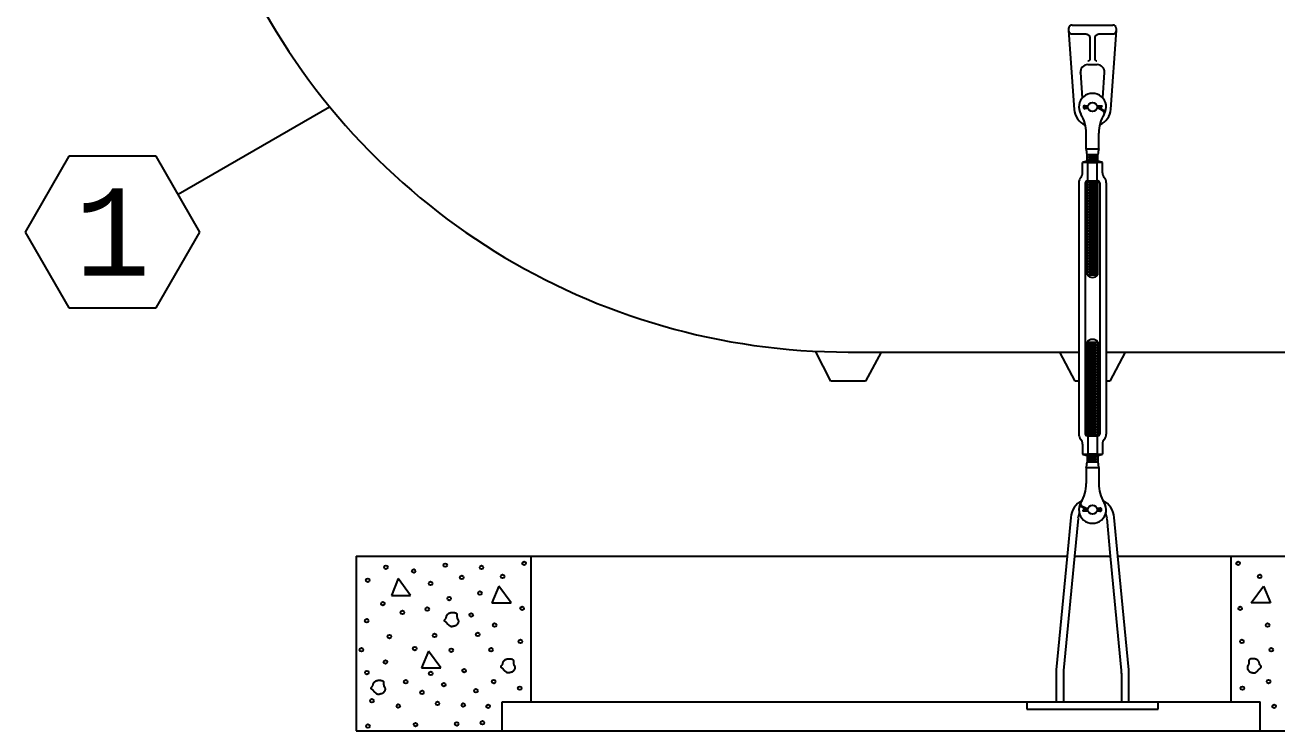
# Model space of a CAD drawing. Extents: x -13 to 326, y -96 to 129.
# Drawn here: x 3.5 to 89.4, y -58.9 to -10.5 of the extents above; entities that cross this region are included whole.
import ezdxf
from ezdxf.enums import TextEntityAlignment as Align

# ---------------------------------------------------------------- set-up
doc = ezdxf.new("R2010")
doc.units = 0
doc.header["$MEASUREMENT"] = 0
doc.layers.add('2', color=7, linetype='Continuous')
doc.styles.get("Standard").update_dxf_attribs({"font": 'monotxt.shx'})

msp = doc.modelspace()

# ---------------------------------------------------------------- linework, layer by layer
at = {"layer": '2', "color": 5, "linetype": 'Continuous'}
for p, q in [((75.079, -10.671), (75.069, -10.744)), ((75.069, -10.744), (75.069, -10.863)), ((75.069, -10.863), (75.071, -10.899)), ((75.069, -10.863), (75.444, -16.282)), ((75.071, -10.899), (75.079, -10.936)), ((75.094, -10.635), (75.079, -10.671)), ((75.079, -10.936), (75.094, -10.972)), ((75.115, -10.6), (75.094, -10.635)), ((75.094, -10.972), (75.115, -11.007)), ((75.141, -10.569), (75.115, -10.6)), ((75.115, -11.007), (75.141, -11.038)), ((75.172, -10.542), (75.141, -10.569)), ((75.141, -11.038), (75.172, -11.064)), ((75.207, -10.522), (75.172, -10.542)), ((75.172, -11.064), (75.207, -11.085)), ((75.243, -10.507), (75.207, -10.522)), ((75.207, -11.085), (75.243, -11.1)), ((75.28, -10.499), (75.243, -10.507)), ((75.243, -11.1), (75.316, -11.11)), ((75.316, -10.496), (75.28, -10.499)), ((75.316, -10.496), (78.099, -10.496)), ((75.316, -11.11), (76.274, -11.11)), ((76.274, -11.11), (76.31, -11.113)), ((76.31, -11.113), (76.347, -11.121)), ((76.347, -11.121), (76.384, -11.136)), ((76.384, -11.136), (76.418, -11.157)), ((76.418, -11.157), (76.45, -11.183)), ((76.966, -11.183), (76.997, -11.157)), ((76.997, -11.157), (77.032, -11.136)), ((77.032, -11.136), (77.068, -11.121)), ((77.068, -11.121), (77.141, -11.11)), ((77.141, -11.11), (78.099, -11.11)), ((77.964, -16.279), (78.347, -10.862)), ((78.172, -10.507), (78.099, -10.496)), ((78.099, -11.11), (78.135, -11.108)), ((78.135, -11.108), (78.172, -11.1)), ((78.209, -10.522), (78.172, -10.507)), ((78.172, -11.1), (78.209, -11.085)), ((78.243, -10.542), (78.209, -10.522)), ((78.209, -11.085), (78.243, -11.064)), ((78.274, -10.569), (78.243, -10.542)), ((78.243, -11.064), (78.274, -11.038)), ((78.301, -10.6), (78.274, -10.569)), ((78.274, -11.038), (78.301, -11.007)), ((78.322, -10.635), (78.301, -10.6)), ((78.301, -11.007), (78.322, -10.972)), ((78.336, -10.671), (78.322, -10.635)), ((78.322, -10.972), (78.336, -10.936)), ((78.344, -10.708), (78.336, -10.671)), ((78.336, -10.936), (78.347, -10.863)), ((78.347, -10.744), (78.344, -10.708)), ((78.347, -10.863), (78.347, -10.744)), ((76.45, -11.183), (76.476, -11.214)), ((76.476, -11.214), (76.497, -11.249)), ((76.497, -11.249), (76.511, -11.285)), ((76.511, -11.285), (76.522, -11.358)), ((76.522, -11.358), (76.522, -12.849)), ((76.893, -11.358), (76.896, -11.322)), ((76.893, -12.849), (76.893, -11.358)), ((76.896, -11.322), (76.904, -11.285)), ((76.904, -11.285), (76.919, -11.249)), ((76.919, -11.249), (76.94, -11.214)), ((76.94, -11.214), (76.966, -11.183)), ((76.521, -12.867), (76.517, -12.885)), ((76.522, -12.849), (76.521, -12.867)), ((76.899, -12.885), (76.893, -12.849)), ((76.382, -13.214), (77.035, -13.214)), ((76.435, -12.967), (76.398, -12.973)), ((76.453, -12.96), (76.435, -12.967)), ((76.47, -12.95), (76.453, -12.96)), ((76.486, -12.936), (76.47, -12.95)), ((76.499, -12.921), (76.486, -12.936)), ((76.509, -12.903), (76.499, -12.921)), ((76.517, -12.885), (76.509, -12.903)), ((76.906, -12.903), (76.899, -12.885)), ((76.917, -12.921), (76.906, -12.903)), ((76.93, -12.936), (76.917, -12.921)), ((76.945, -12.95), (76.93, -12.936)), ((76.963, -12.96), (76.945, -12.95)), ((76.981, -12.967), (76.963, -12.96)), ((76.999, -12.971), (76.981, -12.967)), ((77.017, -12.973), (76.999, -12.971)), ((75.892, -13.788), (75.892, -13.757)), ((75.892, -13.757), (76.009, -15.505)), ((77.408, -15.499), (77.528, -13.758)), ((13.995, -22.1), (24.388, -16.1)), ((76.199, -16.08), (76.4, -16.095)), ((76.4, -16.157), (76.199, -16.173)), ((76.204, -16.017), (76.412, -16.034)), ((76.412, -16.219), (76.204, -16.235)), ((77.009, -16.034), (77.384, -16.034)), ((77.022, -16.096), (77.384, -16.096)), ((77.384, -16.096), (77.384, -16.034)), ((77.501, -16.489), (77.555, -16.457)), ((76.273, -19.001), (76.273, -17.912)), ((77.148, -19.001), (77.148, -17.912)), ((6.495, -19.502), (3.495, -24.699)), ((12.495, -19.502), (6.495, -19.502)), ((15.495, -24.699), (12.495, -19.502)), ((76.273, -19.001), (77.148, -19.001)), ((76.336, -19.376), (77.086, -19.376)), ((76.336, -19.85), (76.336, -19.376)), ((76.336, -19.559), (77.086, -19.559)), ((76.429, -19.47), (76.992, -19.47)), ((76.429, -19.658), (76.992, -19.658)), ((77.086, -19.85), (77.086, -19.376)), ((77.398, -19.939), (76.023, -19.939)), ((76.023, -20.629), (76.023, -19.939)), ((76.336, -19.751), (77.086, -19.751)), ((77.086, -19.85), (76.336, -19.85)), ((76.336, -19.939), (77.086, -19.939)), ((76.398, -21.189), (76.398, -19.939)), ((77.023, -21.189), (77.023, -19.939)), ((77.398, -20.629), (77.398, -19.939)), ((75.773, -21.314), (75.773, -38.564)), ((76.211, -21.314), (76.211, -38.564)), ((76.336, -27.626), (76.336, -21.189)), ((76.336, -21.189), (77.086, -21.189)), ((76.336, -21.251), (77.086, -21.251)), ((76.336, -21.439), (77.086, -21.439)), ((76.429, -21.345), (76.992, -21.345)), ((77.086, -27.626), (77.086, -21.189)), ((77.211, -21.314), (77.211, -38.564)), ((77.648, -21.314), (77.648, -38.564)), ((76.336, -21.626), (77.086, -21.626)), ((76.336, -21.814), (77.086, -21.814)), ((76.336, -22.001), (77.086, -22.001)), ((76.336, -22.189), (77.086, -22.189)), ((76.429, -21.533), (76.992, -21.533)), ((76.429, -21.72), (76.992, -21.72)), ((76.429, -21.908), (76.992, -21.908)), ((76.429, -22.095), (76.992, -22.095)), ((76.429, -22.283), (76.992, -22.283)), ((76.336, -22.376), (77.086, -22.376)), ((76.336, -22.564), (77.086, -22.564)), ((76.336, -22.751), (77.086, -22.751)), ((76.336, -22.939), (77.086, -22.939)), ((76.336, -23.126), (77.086, -23.126)), ((76.429, -22.47), (76.992, -22.47)), ((76.429, -22.658), (76.992, -22.658)), ((76.429, -22.845), (76.992, -22.845)), ((76.429, -23.033), (76.992, -23.033)), ((76.336, -23.314), (77.086, -23.314)), ((76.336, -23.501), (77.086, -23.501)), ((76.336, -23.689), (77.086, -23.689)), ((76.336, -23.876), (77.086, -23.876)), ((76.429, -23.22), (76.992, -23.22)), ((76.429, -23.408), (76.992, -23.408)), ((76.429, -23.595), (76.992, -23.595)), ((76.429, -23.783), (76.992, -23.783)), ((76.429, -23.97), (76.992, -23.97)), ((3.495, -24.699), (6.495, -29.895)), ((12.495, -29.895), (15.495, -24.699)), ((76.336, -24.064), (77.086, -24.064)), ((76.336, -24.251), (77.086, -24.251)), ((76.336, -24.439), (77.086, -24.439)), ((76.336, -24.626), (77.086, -24.626)), ((76.336, -24.814), (77.086, -24.814)), ((76.429, -24.158), (76.992, -24.158)), ((76.429, -24.345), (76.992, -24.345)), ((76.429, -24.533), (76.992, -24.533)), ((76.429, -24.72), (76.992, -24.72)), ((76.336, -25.001), (77.086, -25.001)), ((76.336, -25.189), (77.086, -25.189)), ((76.336, -25.376), (77.086, -25.376)), ((76.336, -25.564), (77.086, -25.564)), ((76.336, -25.751), (77.086, -25.751)), ((76.429, -24.908), (76.992, -24.908)), ((76.429, -25.095), (76.992, -25.095)), ((76.429, -25.283), (76.992, -25.283)), ((76.429, -25.47), (76.992, -25.47)), ((76.429, -25.658), (76.992, -25.658)), ((76.336, -25.939), (77.086, -25.939)), ((76.336, -26.126), (77.086, -26.126)), ((76.336, -26.314), (77.086, -26.314)), ((76.336, -26.501), (77.086, -26.501)), ((76.429, -25.845), (76.992, -25.845)), ((76.429, -26.033), (76.992, -26.033)), ((76.429, -26.22), (76.992, -26.22)), ((76.429, -26.408), (76.992, -26.408)), ((76.429, -26.595), (76.992, -26.595)), ((76.336, -26.689), (77.086, -26.689)), ((76.336, -26.876), (77.086, -26.876)), ((76.336, -27.064), (77.086, -27.064)), ((76.336, -27.251), (77.086, -27.251)), ((76.336, -27.439), (77.086, -27.439)), ((76.429, -26.783), (76.992, -26.783)), ((76.429, -26.97), (76.992, -26.97)), ((76.429, -27.158), (76.992, -27.158)), ((76.429, -27.345), (76.992, -27.345)), ((76.336, -27.626), (77.086, -27.626)), ((76.429, -27.533), (76.992, -27.533)), ((6.495, -29.895), (12.495, -29.895)), ((76.336, -32.251), (76.336, -38.689)), ((76.336, -32.251), (77.086, -32.251)), ((76.336, -32.439), (77.086, -32.439)), ((76.336, -32.626), (77.086, -32.626)), ((76.429, -32.345), (76.992, -32.345)), ((76.429, -32.533), (76.992, -32.533)), ((77.086, -32.251), (77.086, -38.689)), ((58.773, -34.936), (57.711, -32.881)), ((59.961, -32.936), (75.773, -32.936)), ((62.211, -32.936), (61.148, -34.936)), ((75.523, -34.936), (74.461, -32.936)), ((76.211, -32.936), (76.336, -32.936)), ((76.336, -32.814), (77.086, -32.814)), ((76.336, -33.001), (77.086, -33.001)), ((76.336, -33.189), (77.086, -33.189)), ((76.336, -33.376), (77.086, -33.376)), ((76.429, -32.72), (76.992, -32.72)), ((76.429, -32.908), (76.992, -32.908)), ((76.429, -33.095), (76.992, -33.095)), ((76.429, -33.283), (76.992, -33.283)), ((76.429, -33.47), (76.992, -33.47)), ((77.086, -32.936), (77.211, -32.936)), ((77.648, -32.936), (142.773, -32.936)), ((78.961, -32.936), (77.898, -34.936)), ((76.336, -33.564), (77.086, -33.564)), ((76.336, -33.751), (77.086, -33.751)), ((76.336, -33.939), (77.086, -33.939)), ((76.336, -34.126), (77.086, -34.126)), ((76.336, -34.314), (77.086, -34.314)), ((76.429, -33.658), (76.992, -33.658)), ((76.429, -33.845), (76.992, -33.845)), ((76.429, -34.033), (76.992, -34.033)), ((76.429, -34.22), (76.992, -34.22)), ((61.148, -34.936), (58.773, -34.936)), ((75.773, -34.936), (75.523, -34.936)), ((76.336, -34.939), (76.211, -34.939)), ((76.336, -34.501), (77.086, -34.501)), ((76.336, -34.689), (77.086, -34.689)), ((76.336, -34.876), (77.086, -34.876)), ((76.336, -35.064), (77.086, -35.064)), ((76.429, -34.408), (76.992, -34.408)), ((76.429, -34.595), (76.992, -34.595)), ((76.429, -34.783), (76.992, -34.783)), ((76.429, -34.97), (76.992, -34.97)), ((76.429, -35.158), (76.992, -35.158)), ((77.211, -34.939), (77.086, -34.939)), ((77.898, -34.936), (77.648, -34.936)), ((76.336, -35.251), (77.086, -35.251)), ((76.336, -35.439), (77.086, -35.439)), ((76.336, -35.626), (77.086, -35.626)), ((76.336, -35.814), (77.086, -35.814)), ((76.336, -36.001), (77.086, -36.001)), ((76.429, -35.345), (76.992, -35.345)), ((76.429, -35.533), (76.992, -35.533)), ((76.429, -35.72), (76.992, -35.72)), ((76.429, -35.908), (76.992, -35.908)), ((76.336, -36.189), (77.086, -36.189)), ((76.336, -36.376), (77.086, -36.376)), ((76.336, -36.564), (77.086, -36.564)), ((76.336, -36.751), (77.086, -36.751)), ((76.429, -36.095), (76.992, -36.095)), ((76.429, -36.283), (76.992, -36.283)), ((76.429, -36.47), (76.992, -36.47)), ((76.429, -36.658), (76.992, -36.658)), ((76.429, -36.845), (76.992, -36.845)), ((76.336, -36.939), (77.086, -36.939)), ((76.336, -37.126), (77.086, -37.126)), ((76.336, -37.314), (77.086, -37.314)), ((76.336, -37.501), (77.086, -37.501)), ((76.336, -37.689), (77.086, -37.689)), ((76.429, -37.033), (76.992, -37.033)), ((76.429, -37.22), (76.992, -37.22)), ((76.429, -37.408), (76.992, -37.408)), ((76.429, -37.595), (76.992, -37.595)), ((76.336, -37.876), (77.086, -37.876)), ((76.336, -38.064), (77.086, -38.064)), ((76.336, -38.251), (77.086, -38.251)), ((76.336, -38.439), (77.086, -38.439)), ((76.336, -38.626), (77.086, -38.626)), ((76.429, -37.783), (76.992, -37.783)), ((76.429, -37.97), (76.992, -37.97)), ((76.429, -38.158), (76.992, -38.158)), ((76.429, -38.345), (76.992, -38.345)), ((76.429, -38.533), (76.992, -38.533)), ((76.023, -39.249), (76.023, -39.939)), ((76.336, -38.689), (77.086, -38.689)), ((76.398, -38.689), (76.398, -39.939)), ((77.023, -38.689), (77.023, -39.939)), ((77.398, -39.249), (77.398, -39.939)), ((76.023, -39.939), (77.398, -39.939)), ((77.086, -39.939), (76.336, -39.939)), ((76.336, -40.028), (76.336, -40.501)), ((76.336, -40.028), (77.086, -40.028)), ((77.086, -40.126), (76.336, -40.126)), ((77.086, -40.319), (76.336, -40.319)), ((76.992, -40.22), (76.429, -40.22)), ((77.086, -40.028), (77.086, -40.501)), ((76.273, -40.876), (76.273, -41.966)), ((77.148, -40.876), (76.273, -40.876)), ((77.086, -40.501), (76.336, -40.501)), ((76.992, -40.408), (76.429, -40.408)), ((77.148, -40.876), (77.148, -41.966)), ((75.92, -43.389), (75.866, -43.421)), ((76.4, -43.782), (76.037, -43.782)), ((76.037, -43.782), (76.037, -43.844)), ((77.009, -43.659), (77.218, -43.642)), ((77.022, -43.72), (77.223, -43.705)), ((77.223, -43.798), (77.022, -43.782)), ((75.219, -44.3), (74.968, -46.942)), ((75.717, -44.347), (75.471, -46.942)), ((76.412, -43.844), (76.037, -43.844)), ((77.218, -43.86), (77.009, -43.844)), ((77.954, -46.942), (77.708, -44.347)), ((78.456, -46.942), (78.206, -44.3)), ((26.212, -46.939), (74.968, -46.939)), ((26.212, -46.939), (26.212, -58.939)), ((38.212, -56.939), (38.212, -46.939)), ((74.968, -46.942), (74.228, -54.753)), ((75.471, -46.942), (74.726, -54.8)), ((75.471, -46.939), (77.953, -46.939)), ((78.699, -54.8), (77.954, -46.942)), ((78.456, -46.939), (141.969, -46.939)), ((79.197, -54.753), (78.456, -46.942)), ((86.212, -56.939), (86.212, -46.939)), ((29.09, -48.486), (28.62, -49.635)), ((29.942, -49.635), (29.09, -48.486)), ((28.62, -49.635), (29.942, -49.635)), ((35.981, -49), (35.511, -50.149)), ((36.833, -50.149), (35.981, -49)), ((87.592, -50.149), (88.443, -49)), ((88.443, -49), (88.913, -50.149)), ((35.511, -50.149), (36.833, -50.149)), ((88.913, -50.149), (87.592, -50.149)), ((31.157, -53.459), (30.686, -54.609)), ((32.008, -54.609), (31.157, -53.459)), ((30.686, -54.609), (32.008, -54.609)), ((74.212, -55.084), (74.212, -56.942)), ((74.712, -55.084), (74.712, -56.942)), ((78.712, -56.942), (78.712, -55.084)), ((79.212, -56.942), (79.212, -55.084)), ((36.212, -56.939), (88.212, -56.939)), ((36.212, -58.939), (36.212, -56.939)), ((72.212, -56.942), (72.212, -57.442)), ((72.212, -57.442), (81.212, -57.442)), ((81.212, -57.442), (81.212, -56.942)), ((88.212, -58.939), (88.212, -56.939)), ((26.212, -58.939), (222.7, -58.939))]:
    msp.add_line(p, q, dxfattribs=at)
for points in [[(32.38, -51.199), (32.382, -51.182, -0.004785), (32.385, -51.164, -0.004913), (32.388, -51.147, -0.005179), (32.391, -51.131, -0.005594), (32.394, -51.115, -0.005983), (32.398, -51.099, -0.006362), (32.402, -51.084, -0.006756), (32.406, -51.069, -0.00718), (32.411, -51.054, -0.007603), (32.416, -51.04, -0.008039), (32.422, -51.026, -0.008471), (32.428, -51.013, -0.00891), (32.434, -51, -0.009333), (32.441, -50.988, -0.00975), (32.448, -50.976, -0.010138), (32.456, -50.964, -0.010509), (32.464, -50.953, -0.010826), (32.472, -50.942, -0.011103), (32.481, -50.932, -0.011341), (32.49, -50.922, -0.011564), (32.5, -50.912, -0.011551), (32.51, -50.903, -0.011336), (32.521, -50.895, -0.011036), (32.532, -50.886, -0.010634), (32.544, -50.879, -0.010268), (32.556, -50.871, -0.009897), (32.568, -50.864, -0.009544), (32.581, -50.858, -0.009179), (32.594, -50.852, -0.008841), (32.607, -50.846, -0.008503), (32.621, -50.841, -0.008191), (32.635, -50.836, -0.007883), (32.649, -50.831, -0.007603), (32.664, -50.827, -0.007329), (32.678, -50.823, -0.007081), (32.693, -50.82, -0.006841), (32.709, -50.817, -0.006626), (32.724, -50.814, -0.006419), (32.74, -50.812, -0.006236), (32.755, -50.81, -0.006061), (32.771, -50.809, -0.005907), (32.787, -50.808, -0.005763), (32.804, -50.807, -0.005637), (32.82, -50.806, -0.005521), (32.836, -50.806, -0.005421), (32.853, -50.807, -0.005329), (32.869, -50.807, -0.005258), (32.886, -50.808, -0.005201), (32.902, -50.81, -0.00514), (32.919, -50.811, -0.005062), (32.935, -50.814, -0.005083), (32.951, -50.816, -0.005221), (32.968, -50.819, -0.006031), (32.984, -50.822, -0.007829), (33, -50.825, -0.009649), (33.015, -50.83, -0.011932), (33.029, -50.835, -0.014416), (33.043, -50.84, -0.017553), (33.056, -50.847, -0.021223), (33.067, -50.854, -0.025951), (33.078, -50.862, -0.03001), (33.087, -50.871, -0.033019), (33.094, -50.882, -0.032883), (33.1, -50.893, -0.029027), (33.106, -50.905, -0.025269), (33.11, -50.918, -0.021469), (33.113, -50.931, -0.017986), (33.115, -50.945, -0.014521), (33.117, -50.96, -0.011672), (33.118, -50.975, -0.008962), (33.118, -50.991, -0.006754), (33.119, -51.007, -0.004559), (33.119, -51.023, -0.002745), (33.118, -51.039, -0.000833), (33.118, -51.056, 0.000805), (33.118, -51.072, 0.002637), (33.119, -51.089, 0.004312), (33.119, -51.105, 0.006297), (33.12, -51.121, 0.008122), (33.122, -51.137, 0.010228), (33.124, -51.153, 0.012587), (33.127, -51.168, 0.01574), (33.131, -51.183, 0.017251), (33.136, -51.197, 0.017002), (33.142, -51.211, 0.015078), (33.149, -51.224, 0.010869), (33.156, -51.237, 0.007364), (33.163, -51.25, 0.003739), (33.171, -51.263, 0.000502), (33.178, -51.276, -0.003172), (33.185, -51.289, -0.006628), (33.192, -51.302, -0.010722), (33.198, -51.316, -0.013226), (33.203, -51.33, -0.014832), (33.207, -51.344, -0.015088), (33.211, -51.359, -0.014292), (33.214, -51.374, -0.013883), (33.216, -51.389, -0.013764), (33.217, -51.404, -0.013686), (33.217, -51.42, -0.013657), (33.217, -51.435, -0.013745), (33.215, -51.45, -0.013963), (33.213, -51.465, -0.014224), (33.21, -51.48, -0.014554), (33.206, -51.495, -0.015101), (33.201, -51.509, -0.015976), (33.195, -51.523, -0.015668), (33.189, -51.536, -0.013866), (33.181, -51.549, -0.011842), (33.174, -51.562, -0.009091), (33.166, -51.574, -0.00656), (33.157, -51.587, -0.003629), (33.149, -51.599, -0.001959), (33.14, -51.611, -0.001108), (33.131, -51.623, -0.001572), (33.123, -51.635, -0.00347), (33.114, -51.647, -0.004668), (33.105, -51.659, -0.005443), (33.095, -51.67, -0.007694), (33.085, -51.681, -0.01221), (33.074, -51.692, -0.017137), (33.063, -51.701, -0.023974), (33.051, -51.709, -0.025959), (33.038, -51.716, -0.022284), (33.025, -51.722, -0.018818), (33.011, -51.727, -0.015063), (32.997, -51.731, -0.011683), (32.983, -51.735, -0.008014), (32.968, -51.738, -0.004976), (32.953, -51.742, -0.00181), (32.938, -51.745, 0.001224), (32.922, -51.748, 0.004947), (32.907, -51.752, 0.006053), (32.892, -51.756, 0.004853), (32.878, -51.761, 0.003013), (32.863, -51.765, 0.000016), (32.848, -51.769, -0.002521), (32.834, -51.773, -0.00528), (32.819, -51.777, -0.007878), (32.805, -51.78, -0.010941), (32.791, -51.782, -0.014094), (32.777, -51.783, -0.017981), (32.763, -51.784, -0.020233), (32.749, -51.783, -0.021055), (32.735, -51.781, -0.020457), (32.721, -51.777, -0.018422), (32.708, -51.773, -0.016727), (32.694, -51.768, -0.015121), (32.681, -51.762, -0.013622), (32.668, -51.755, -0.012038), (32.655, -51.748, -0.010686), (32.642, -51.739, -0.009342), (32.629, -51.731, -0.008202), (32.616, -51.722, -0.007044), (32.604, -51.712, -0.006083), (32.591, -51.702, -0.005098), (32.579, -51.692, -0.004237), (32.567, -51.681, -0.003276), (32.555, -51.671, -0.002582), (32.543, -51.66, -0.001962), (32.531, -51.65, -0.000895), (32.52, -51.639, 0.000947), (32.509, -51.629, -0.001004), (32.498, -51.619, -0.007533), (32.487, -51.608, -0.013881), (32.478, -51.597, -0.021241), (32.469, -51.585, -0.018761), (32.461, -51.573, -0.006753), (32.453, -51.56, 0.002565), (32.445, -51.548, 0.012008), (32.436, -51.536, 0.015872), (32.427, -51.525, 0.014536), (32.416, -51.514, 0.013302), (32.406, -51.504, 0.011978), (32.394, -51.494, 0.010661), (32.382, -51.485, 0.009179), (32.369, -51.475, 0.006686), (32.356, -51.466, 0.00297), (32.343, -51.457, -0.000284), (32.33, -51.448, -0.004153), (32.318, -51.439, -0.007845), (32.306, -51.429, -0.012498), (32.296, -51.419, -0.01805), (32.287, -51.409, -0.025988), (32.279, -51.399, -0.033213), (32.274, -51.388, -0.038945), (32.27, -51.377, -0.042043), (32.269, -51.366, -0.041098), (32.269, -51.354, -0.037039), (32.271, -51.341, -0.031405), (32.274, -51.329, -0.029902), (32.28, -51.316, -0.029417), (32.288, -51.302, -0.018987), (32.296, -51.288, -0.006842), (32.304, -51.276, -0.021033), (32.318, -51.26, -0.026686), (32.343, -51.234, -0.010564), (32.379, -51.199, -0.005181)], [(36.254, -54.374), (36.257, -54.356, -0.004785), (36.259, -54.339, -0.004913), (36.262, -54.322, -0.005179), (36.265, -54.306, -0.005594), (36.269, -54.289, -0.005983), (36.272, -54.274, -0.006362), (36.277, -54.258, -0.006756), (36.281, -54.243, -0.00718), (36.286, -54.229, -0.007603), (36.291, -54.215, -0.008039), (36.297, -54.201, -0.008471), (36.302, -54.188, -0.00891), (36.309, -54.175, -0.009333), (36.315, -54.163, -0.00975), (36.323, -54.151, -0.010138), (36.33, -54.139, -0.010509), (36.338, -54.128, -0.010826), (36.347, -54.117, -0.011103), (36.355, -54.107, -0.011341), (36.365, -54.097, -0.011564), (36.375, -54.087, -0.011551), (36.385, -54.078, -0.011336), (36.395, -54.07, -0.011036), (36.407, -54.061, -0.010634), (36.418, -54.054, -0.010268), (36.43, -54.046, -0.009897), (36.442, -54.039, -0.009544), (36.455, -54.033, -0.009179), (36.468, -54.027, -0.008841), (36.482, -54.021, -0.008503), (36.495, -54.015, -0.008191), (36.509, -54.011, -0.007883), (36.524, -54.006, -0.007603), (36.538, -54.002, -0.007329), (36.553, -53.998, -0.007081), (36.568, -53.995, -0.006841), (36.583, -53.992, -0.006626), (36.599, -53.989, -0.006419), (36.614, -53.987, -0.006236), (36.63, -53.985, -0.006061), (36.646, -53.984, -0.005907), (36.662, -53.982, -0.005763), (36.678, -53.982, -0.005637), (36.694, -53.981, -0.005521), (36.711, -53.981, -0.005421), (36.727, -53.982, -0.005329), (36.744, -53.982, -0.005258), (36.76, -53.983, -0.005201), (36.777, -53.985, -0.00514), (36.793, -53.986, -0.005062), (36.81, -53.988, -0.005083), (36.826, -53.991, -0.005221), (36.842, -53.993, -0.006031), (36.858, -53.997, -0.007829), (36.874, -54, -0.009649), (36.889, -54.005, -0.011932), (36.904, -54.009, -0.014416), (36.917, -54.015, -0.017553), (36.93, -54.021, -0.021223), (36.942, -54.029, -0.025951), (36.952, -54.037, -0.03001), (36.961, -54.046, -0.033019), (36.969, -54.057, -0.032883), (36.975, -54.068, -0.029027), (36.98, -54.08, -0.025269), (36.984, -54.093, -0.021469), (36.987, -54.106, -0.017986), (36.99, -54.12, -0.014521), (36.991, -54.135, -0.011672), (36.992, -54.15, -0.008962), (36.993, -54.166, -0.006754), (36.993, -54.182, -0.004559), (36.993, -54.198, -0.002745), (36.993, -54.214, -0.000833), (36.993, -54.231, 0.000805), (36.993, -54.247, 0.002637), (36.993, -54.264, 0.004312), (36.994, -54.28, 0.006297), (36.995, -54.296, 0.008122), (36.996, -54.312, 0.010228), (36.999, -54.328, 0.012587), (37.002, -54.343, 0.01574), (37.006, -54.358, 0.017251), (37.011, -54.372, 0.017002), (37.017, -54.385, 0.015078), (37.023, -54.399, 0.010869), (37.03, -54.412, 0.007364), (37.038, -54.425, 0.003739), (37.045, -54.438, 0.000502), (37.052, -54.45, -0.003172), (37.059, -54.464, -0.006628), (37.066, -54.477, -0.010722), (37.072, -54.49, -0.013226), (37.077, -54.505, -0.014832), (37.082, -54.519, -0.015088), (37.086, -54.534, -0.014292), (37.088, -54.549, -0.013883), (37.09, -54.564, -0.013764), (37.091, -54.579, -0.013686), (37.092, -54.595, -0.013657), (37.091, -54.61, -0.013745), (37.09, -54.625, -0.013963), (37.087, -54.64, -0.014224), (37.084, -54.655, -0.014554), (37.08, -54.67, -0.015101), (37.075, -54.684, -0.015976), (37.07, -54.698, -0.015668), (37.063, -54.711, -0.013866), (37.056, -54.724, -0.011842), (37.048, -54.737, -0.009091), (37.04, -54.749, -0.00656), (37.032, -54.762, -0.003629), (37.023, -54.774, -0.001959), (37.015, -54.786, -0.001108), (37.006, -54.798, -0.001572), (36.997, -54.81, -0.00347), (36.988, -54.822, -0.004668), (36.979, -54.834, -0.005443), (36.969, -54.845, -0.007694), (36.959, -54.856, -0.01221), (36.949, -54.867, -0.017137), (36.938, -54.876, -0.023974), (36.926, -54.884, -0.025959), (36.913, -54.891, -0.022284), (36.9, -54.897, -0.018818), (36.886, -54.902, -0.015063), (36.872, -54.906, -0.011683), (36.857, -54.91, -0.008014), (36.842, -54.913, -0.004976), (36.827, -54.916, -0.00181), (36.812, -54.92, 0.001224), (36.797, -54.923, 0.004947), (36.782, -54.927, 0.006053), (36.767, -54.931, 0.004853), (36.752, -54.935, 0.003013), (36.737, -54.94, 0.000016), (36.723, -54.944, -0.002521), (36.708, -54.948, -0.00528), (36.694, -54.952, -0.007878), (36.679, -54.955, -0.010941), (36.665, -54.957, -0.014094), (36.651, -54.958, -0.017981), (36.637, -54.958, -0.020233), (36.623, -54.958, -0.021055), (36.609, -54.955, -0.020457), (36.596, -54.952, -0.018422), (36.582, -54.948, -0.016727), (36.569, -54.943, -0.015121), (36.555, -54.937, -0.013622), (36.542, -54.93, -0.012038), (36.529, -54.922, -0.010686), (36.516, -54.914, -0.009342), (36.503, -54.906, -0.008202), (36.491, -54.896, -0.007044), (36.478, -54.887, -0.006083), (36.466, -54.877, -0.005098), (36.453, -54.867, -0.004237), (36.441, -54.856, -0.003276), (36.429, -54.846, -0.002582), (36.418, -54.835, -0.001962), (36.406, -54.825, -0.000895), (36.394, -54.814, 0.000947), (36.383, -54.804, -0.001004), (36.372, -54.794, -0.007533), (36.362, -54.783, -0.013881), (36.352, -54.772, -0.021241), (36.344, -54.76, -0.018761), (36.336, -54.747, -0.006753), (36.328, -54.735, 0.002565), (36.32, -54.723, 0.012008), (36.311, -54.711, 0.015872), (36.301, -54.7, 0.014536), (36.291, -54.689, 0.013302), (36.28, -54.679, 0.011978), (36.269, -54.669, 0.010661), (36.256, -54.66, 0.009179), (36.244, -54.65, 0.006686), (36.231, -54.641, 0.00297), (36.218, -54.632, -0.000284), (36.205, -54.623, -0.004153), (36.192, -54.613, -0.007845), (36.181, -54.604, -0.012498), (36.17, -54.594, -0.01805), (36.161, -54.584, -0.025988), (36.154, -54.574, -0.033213), (36.148, -54.563, -0.038945), (36.145, -54.552, -0.042043), (36.143, -54.541, -0.041098), (36.143, -54.529, -0.037039), (36.145, -54.516, -0.031405), (36.149, -54.504, -0.029902), (36.154, -54.49, -0.029417), (36.162, -54.477, -0.018987), (36.17, -54.463, -0.006842), (36.178, -54.451, -0.021033), (36.192, -54.435, -0.026686), (36.217, -54.409, -0.010564), (36.253, -54.374, -0.005181)], [(88.17, -54.374), (88.168, -54.356, 0.004785), (88.165, -54.339, 0.004913), (88.162, -54.322, 0.005179), (88.159, -54.306, 0.005594), (88.156, -54.289, 0.005983), (88.152, -54.274, 0.006362), (88.148, -54.258, 0.006756), (88.143, -54.243, 0.00718), (88.138, -54.229, 0.007603), (88.133, -54.215, 0.008039), (88.128, -54.201, 0.008471), (88.122, -54.188, 0.00891), (88.115, -54.175, 0.009333), (88.109, -54.163, 0.00975), (88.102, -54.151, 0.010138), (88.094, -54.139, 0.010509), (88.086, -54.128, 0.010826), (88.078, -54.117, 0.011103), (88.069, -54.107, 0.011341), (88.06, -54.097, 0.011564), (88.05, -54.087, 0.011551), (88.039, -54.078, 0.011336), (88.029, -54.07, 0.011036), (88.018, -54.061, 0.010634), (88.006, -54.054, 0.010268), (87.994, -54.046, 0.009897), (87.982, -54.039, 0.009544), (87.969, -54.033, 0.009179), (87.956, -54.027, 0.008841), (87.943, -54.021, 0.008503), (87.929, -54.015, 0.008191), (87.915, -54.011, 0.007883), (87.901, -54.006, 0.007603), (87.886, -54.002, 0.007329), (87.871, -53.998, 0.007081), (87.856, -53.995, 0.006841), (87.841, -53.992, 0.006626), (87.826, -53.989, 0.006419), (87.81, -53.987, 0.006236), (87.794, -53.985, 0.006061), (87.778, -53.984, 0.005907), (87.762, -53.982, 0.005763), (87.746, -53.982, 0.005637), (87.73, -53.981, 0.005521), (87.714, -53.981, 0.005421), (87.697, -53.982, 0.005329), (87.681, -53.982, 0.005258), (87.664, -53.983, 0.005201), (87.648, -53.985, 0.00514), (87.631, -53.986, 0.005062), (87.615, -53.988, 0.005083), (87.598, -53.991, 0.005221), (87.582, -53.993, 0.006031), (87.566, -53.997, 0.007829), (87.55, -54, 0.009649), (87.535, -54.005, 0.011932), (87.52, -54.009, 0.014416), (87.507, -54.015, 0.017553), (87.494, -54.021, 0.021223), (87.482, -54.029, 0.025951), (87.472, -54.037, 0.03001), (87.463, -54.046, 0.033019), (87.456, -54.057, 0.032883), (87.449, -54.068, 0.029027), (87.444, -54.08, 0.025269), (87.44, -54.093, 0.021469), (87.437, -54.106, 0.017986), (87.435, -54.12, 0.014521), (87.433, -54.135, 0.011672), (87.432, -54.15, 0.008962), (87.431, -54.166, 0.006754), (87.431, -54.182, 0.004559), (87.431, -54.198, 0.002745), (87.431, -54.214, 0.000833), (87.431, -54.231, -0.000805), (87.431, -54.247, -0.002637), (87.431, -54.264, -0.004312), (87.431, -54.28, -0.006297), (87.43, -54.296, -0.008122), (87.428, -54.312, -0.010228), (87.426, -54.328, -0.012587), (87.423, -54.343, -0.01574), (87.418, -54.358, -0.017251), (87.413, -54.372, -0.017002), (87.408, -54.385, -0.015078), (87.401, -54.399, -0.010869), (87.394, -54.412, -0.007364), (87.387, -54.425, -0.003739), (87.379, -54.438, -0.000502), (87.372, -54.45, 0.003172), (87.365, -54.464, 0.006628), (87.358, -54.477, 0.010722), (87.352, -54.49, 0.013226), (87.347, -54.505, 0.014832), (87.342, -54.519, 0.015088), (87.339, -54.534, 0.014292), (87.336, -54.549, 0.013883), (87.334, -54.564, 0.013764), (87.333, -54.579, 0.013686), (87.333, -54.595, 0.013657), (87.333, -54.61, 0.013745), (87.335, -54.625, 0.013963), (87.337, -54.64, 0.014224), (87.34, -54.655, 0.014554), (87.344, -54.67, 0.015101), (87.349, -54.684, 0.015976), (87.355, -54.698, 0.015668), (87.361, -54.711, 0.013866), (87.368, -54.724, 0.011842), (87.376, -54.737, 0.009091), (87.384, -54.749, 0.00656), (87.393, -54.762, 0.003629), (87.401, -54.774, 0.001959), (87.41, -54.786, 0.001108), (87.418, -54.798, 0.001572), (87.427, -54.81, 0.00347), (87.436, -54.822, 0.004668), (87.445, -54.834, 0.005443), (87.455, -54.845, 0.007694), (87.465, -54.856, 0.01221), (87.475, -54.867, 0.017137), (87.487, -54.876, 0.023974), (87.499, -54.884, 0.025959), (87.511, -54.891, 0.022284), (87.525, -54.897, 0.018818), (87.538, -54.902, 0.015063), (87.553, -54.906, 0.011683), (87.567, -54.91, 0.008014), (87.582, -54.913, 0.004976), (87.597, -54.916, 0.00181), (87.612, -54.92, -0.001224), (87.627, -54.923, -0.004947), (87.642, -54.927, -0.006053), (87.657, -54.931, -0.004853), (87.672, -54.935, -0.003013), (87.687, -54.94, -0.000016), (87.702, -54.944, 0.002521), (87.716, -54.948, 0.00528), (87.73, -54.952, 0.007878), (87.745, -54.955, 0.010941), (87.759, -54.957, 0.014094), (87.773, -54.958, 0.017981), (87.787, -54.958, 0.020233), (87.801, -54.958, 0.021055), (87.815, -54.955, 0.020457), (87.828, -54.952, 0.018422), (87.842, -54.948, 0.016727), (87.855, -54.943, 0.015121), (87.869, -54.937, 0.013622), (87.882, -54.93, 0.012038), (87.895, -54.922, 0.010686), (87.908, -54.914, 0.009342), (87.921, -54.906, 0.008202), (87.934, -54.896, 0.007044), (87.946, -54.887, 0.006083), (87.959, -54.877, 0.005098), (87.971, -54.867, 0.004237), (87.983, -54.856, 0.003276), (87.995, -54.846, 0.002582), (88.007, -54.835, 0.001962), (88.018, -54.825, 0.000895), (88.03, -54.814, -0.000947), (88.041, -54.804, 0.001004), (88.052, -54.794, 0.007533), (88.062, -54.783, 0.013881), (88.072, -54.772, 0.021241), (88.081, -54.76, 0.018761), (88.089, -54.747, 0.006753), (88.096, -54.735, -0.002565), (88.105, -54.723, -0.012008), (88.114, -54.711, -0.015872), (88.123, -54.7, -0.014536), (88.133, -54.689, -0.013302), (88.144, -54.679, -0.011978), (88.156, -54.669, -0.010661), (88.168, -54.66, -0.009179), (88.18, -54.65, -0.006686), (88.194, -54.641, -0.00297), (88.207, -54.632, 0.000284), (88.22, -54.623, 0.004153), (88.232, -54.613, 0.007845), (88.243, -54.604, 0.012498), (88.254, -54.594, 0.01805), (88.263, -54.584, 0.025988), (88.27, -54.574, 0.033213), (88.276, -54.563, 0.038945), (88.279, -54.552, 0.042043), (88.281, -54.541, 0.041098), (88.281, -54.529, 0.037039), (88.279, -54.516, 0.031405), (88.275, -54.504, 0.029902), (88.27, -54.49, 0.029417), (88.262, -54.477, 0.018987), (88.254, -54.463, 0.006842), (88.246, -54.451, 0.021033), (88.232, -54.435, 0.026686), (88.207, -54.409, 0.010564), (88.171, -54.374, 0.005181)], [(27.352, -55.85), (27.354, -55.833, -0.004785), (27.357, -55.815, -0.004913), (27.359, -55.798, -0.005179), (27.363, -55.782, -0.005594), (27.366, -55.766, -0.005983), (27.37, -55.75, -0.006362), (27.374, -55.735, -0.006756), (27.378, -55.72, -0.00718), (27.383, -55.705, -0.007603), (27.388, -55.691, -0.008039), (27.394, -55.677, -0.008471), (27.4, -55.664, -0.00891), (27.406, -55.651, -0.009333), (27.413, -55.639, -0.00975), (27.42, -55.627, -0.010138), (27.428, -55.615, -0.010509), (27.436, -55.604, -0.010826), (27.444, -55.593, -0.011103), (27.453, -55.583, -0.011341), (27.462, -55.573, -0.011564), (27.472, -55.563, -0.011551), (27.482, -55.554, -0.011336), (27.493, -55.546, -0.011036), (27.504, -55.537, -0.010634), (27.516, -55.53, -0.010268), (27.527, -55.522, -0.009897), (27.54, -55.515, -0.009544), (27.553, -55.509, -0.009179), (27.566, -55.503, -0.008841), (27.579, -55.497, -0.008503), (27.593, -55.492, -0.008191), (27.607, -55.487, -0.007883), (27.621, -55.482, -0.007603), (27.635, -55.478, -0.007329), (27.65, -55.474, -0.007081), (27.665, -55.471, -0.006841), (27.681, -55.468, -0.006626), (27.696, -55.465, -0.006419), (27.712, -55.463, -0.006236), (27.727, -55.461, -0.006061), (27.743, -55.46, -0.005907), (27.759, -55.459, -0.005763), (27.776, -55.458, -0.005637), (27.792, -55.457, -0.005521), (27.808, -55.457, -0.005421), (27.825, -55.458, -0.005329), (27.841, -55.458, -0.005258), (27.857, -55.459, -0.005201), (27.874, -55.461, -0.00514), (27.89, -55.462, -0.005062), (27.907, -55.465, -0.005083), (27.923, -55.467, -0.005221), (27.94, -55.47, -0.006031), (27.956, -55.473, -0.007829), (27.971, -55.476, -0.009649), (27.987, -55.481, -0.011932), (28.001, -55.486, -0.014416), (28.015, -55.491, -0.017553), (28.028, -55.498, -0.021223), (28.039, -55.505, -0.025951), (28.05, -55.513, -0.03001), (28.058, -55.522, -0.033019), (28.066, -55.533, -0.032883), (28.072, -55.544, -0.029027), (28.077, -55.556, -0.025269), (28.081, -55.569, -0.021469), (28.085, -55.582, -0.017986), (28.087, -55.596, -0.014521), (28.089, -55.611, -0.011672), (28.09, -55.626, -0.008962), (28.09, -55.642, -0.006754), (28.09, -55.658, -0.004559), (28.09, -55.674, -0.002745), (28.09, -55.69, -0.000833), (28.09, -55.707, 0.000805), (28.09, -55.723, 0.002637), (28.09, -55.74, 0.004312), (28.091, -55.756, 0.006297), (28.092, -55.772, 0.008122), (28.094, -55.788, 0.010228), (28.096, -55.804, 0.012587), (28.099, -55.819, 0.01574), (28.103, -55.834, 0.017251), (28.108, -55.848, 0.017002), (28.114, -55.862, 0.015078), (28.121, -55.875, 0.010869), (28.128, -55.888, 0.007364), (28.135, -55.901, 0.003739), (28.142, -55.914, 0.000502), (28.15, -55.927, -0.003172), (28.157, -55.94, -0.006628), (28.164, -55.953, -0.010722), (28.17, -55.967, -0.013226), (28.175, -55.981, -0.014832), (28.179, -55.995, -0.015088), (28.183, -56.01, -0.014292), (28.186, -56.025, -0.013883), (28.188, -56.04, -0.013764), (28.189, -56.055, -0.013686), (28.189, -56.071, -0.013657), (28.188, -56.086, -0.013745), (28.187, -56.101, -0.013963), (28.185, -56.116, -0.014224), (28.182, -56.131, -0.014554), (28.178, -56.146, -0.015101), (28.173, -56.16, -0.015976), (28.167, -56.174, -0.015668), (28.161, -56.187, -0.013866), (28.153, -56.2, -0.011842), (28.146, -56.213, -0.009091), (28.137, -56.225, -0.00656), (28.129, -56.238, -0.003629), (28.121, -56.25, -0.001959), (28.112, -56.262, -0.001108), (28.103, -56.274, -0.001572), (28.095, -56.286, -0.00347), (28.086, -56.298, -0.004668), (28.076, -56.31, -0.005443), (28.067, -56.321, -0.007694), (28.057, -56.332, -0.01221), (28.046, -56.343, -0.017137), (28.035, -56.352, -0.023974), (28.023, -56.36, -0.025959), (28.01, -56.367, -0.022284), (27.997, -56.373, -0.018818), (27.983, -56.378, -0.015063), (27.969, -56.382, -0.011683), (27.954, -56.386, -0.008014), (27.94, -56.389, -0.004976), (27.925, -56.393, -0.00181), (27.909, -56.396, 0.001224), (27.894, -56.399, 0.004947), (27.879, -56.403, 0.006053), (27.864, -56.407, 0.004853), (27.849, -56.412, 0.003013), (27.835, -56.416, 0.000016), (27.82, -56.42, -0.002521), (27.806, -56.424, -0.00528), (27.791, -56.428, -0.007878), (27.777, -56.431, -0.010941), (27.763, -56.433, -0.014094), (27.749, -56.434, -0.017981), (27.735, -56.435, -0.020233), (27.721, -56.434, -0.021055), (27.707, -56.432, -0.020457), (27.693, -56.428, -0.018422), (27.68, -56.424, -0.016727), (27.666, -56.419, -0.015121), (27.653, -56.413, -0.013622), (27.64, -56.406, -0.012038), (27.626, -56.399, -0.010686), (27.614, -56.39, -0.009342), (27.601, -56.382, -0.008202), (27.588, -56.373, -0.007044), (27.575, -56.363, -0.006083), (27.563, -56.353, -0.005098), (27.551, -56.343, -0.004237), (27.539, -56.332, -0.003276), (27.527, -56.322, -0.002582), (27.515, -56.311, -0.001962), (27.503, -56.301, -0.000895), (27.492, -56.29, 0.000947), (27.481, -56.28, -0.001004), (27.47, -56.27, -0.007533), (27.459, -56.259, -0.013881), (27.45, -56.248, -0.021241), (27.441, -56.236, -0.018761), (27.433, -56.224, -0.006753), (27.425, -56.211, 0.002565), (27.417, -56.199, 0.012008), (27.408, -56.187, 0.015872), (27.398, -56.176, 0.014536), (27.388, -56.165, 0.013302), (27.377, -56.155, 0.011978), (27.366, -56.145, 0.010661), (27.354, -56.136, 0.009179), (27.341, -56.126, 0.006686), (27.328, -56.117, 0.00297), (27.315, -56.108, -0.000284), (27.302, -56.099, -0.004153), (27.29, -56.09, -0.007845), (27.278, -56.08, -0.012498), (27.268, -56.07, -0.01805), (27.259, -56.06, -0.025988), (27.251, -56.05, -0.033213), (27.246, -56.039, -0.038945), (27.242, -56.028, -0.042043), (27.241, -56.017, -0.041098), (27.241, -56.005, -0.037039), (27.243, -55.992, -0.031405), (27.246, -55.98, -0.029902), (27.252, -55.967, -0.029417), (27.259, -55.953, -0.018987), (27.268, -55.939, -0.006842), (27.276, -55.927, -0.021033), (27.289, -55.911, -0.026686), (27.315, -55.885, -0.010564), (27.35, -55.85, -0.005181)]]:
    msp.add_lwpolyline(points, format="xyb", dxfattribs=at)
for centre, radius in [((76.711, -16.126), 0.312), ((76.711, -43.751), 0.312), ((28.244, -47.703), 0.125), ((30.151, -47.96), 0.125), ((32.316, -47.561), 0.125), ((34.803, -47.716), 0.125), ((37.728, -47.432), 0.125), ((86.696, -47.432), 0.125), ((27.006, -48.592), 0.125), ((31.31, -48.811), 0.125), ((33.45, -48.399), 0.125), ((36.246, -48.334), 0.125), ((88.178, -48.334), 0.125), ((32.586, -49.855), 0.125), ((34.697, -49.477), 0.125), ((28.037, -50.203), 0.125), ((31.078, -50.576), 0.125), ((37.586, -50.525), 0.125), ((86.838, -50.525), 0.125), ((26.929, -51.375), 0.125), ((29.378, -50.808), 0.125), ((34.098, -50.98), 0.125), ((28.488, -52.458), 0.125), ((31.581, -52.38), 0.125), ((34.545, -52.316), 0.125), ((35.705, -51.672), 0.125), ((88.72, -51.672), 0.125), ((30.226, -53.286), 0.125), ((37.47, -52.793), 0.125), ((86.954, -52.793), 0.125), ((26.565, -53.363), 0.125), ((28.213, -54.204), 0.125), ((32.725, -53.396), 0.125), ((35.456, -53.363), 0.125), ((88.968, -53.363), 0.125), ((26.941, -54.934), 0.125), ((31.32, -54.989), 0.125), ((33.61, -54.801), 0.125), ((29.606, -55.564), 0.125), ((32.216, -55.763), 0.125), ((35.64, -55.55), 0.125), ((88.784, -55.55), 0.125), ((30.723, -56.294), 0.125), ((34.417, -56.183), 0.125), ((37.431, -56.001), 0.125), ((86.993, -56.001), 0.125), ((27.284, -56.869), 0.125), ((29.098, -57.223), 0.125), ((31.785, -57.046), 0.125), ((33.554, -57.156), 0.125), ((35.257, -57.245), 0.125), ((89.167, -57.245), 0.125), ((30.281, -58.506), 0.125), ((33.101, -58.45), 0.125), ((34.867, -58.372), 0.125), ((27.008, -58.605), 0.125)]:
    msp.add_circle(centre, radius, dxfattribs=at)
for centre, radius, start, end in [((59.961, 13.064), 46, 142.76711, 270.00003), ((76.379, -13.708), 0.494, 89.66305, 189.33006), ((77.035, -13.71), 0.495, 354.46872, 90.00319), ((76.711, -16.126), 0.938, 328.70955, 211.29045), ((76.71, -16.191), 1.269, 184.08011, 246.83864), ((76.195, -16.126), 0.109, 85.51887, 274.48113), ((76.195, -16.126), 0.0469, 85.51887, 274.48113), ((77.028, -16.769), 0.55, 30.55077, 91.96312), ((77.028, -16.769), 0.612, 30.55077, 90.58061), ((76.669, -16.161), 1.3, 294.7793, 354.80058), ((73.773, -17.912), 2.5, 0, 31.29045), ((79.648, -17.912), 2.5, 148.70955, 180), ((75.173, -19.378), 1.163, 0.0532, 18.87145), ((78.248, -19.378), 1.163, 161.12856, 179.9468), ((76.711, -21.767), 1.953, 101.06952, 110.60969), ((76.711, -21.767), 1.953, 69.39031, 78.93048), ((76.336, -21.314), 0.562, 139.88083, 180), ((75.523, -20.629), 0.5, 319.88083, 0), ((76.336, -21.314), 0.125, 90, 180), ((77.086, -21.314), 0.125, 0, 90), ((77.898, -20.629), 0.5, 180, 220.11917), ((77.086, -21.314), 0.562, 0, 40.11917), ((76.711, -27.345), 0.469, 216.8699, 323.1301), ((76.711, -32.533), 0.469, 36.8699, 143.1301), ((76.336, -38.564), 0.562, 180, 220.11917), ((76.336, -38.564), 0.125, 180, 270), ((77.086, -38.564), 0.125, 270, 0), ((77.086, -38.564), 0.562, 319.88083, 0), ((75.523, -39.249), 0.5, 0, 40.11917), ((77.898, -39.249), 0.5, 139.88083, 180), ((76.711, -38.111), 1.953, 249.39031, 258.93048), ((76.711, -38.111), 1.953, 281.06952, 290.60969), ((75.173, -40.5), 1.163, 341.12856, 359.9468), ((78.248, -40.5), 1.163, 180.0532, 198.87144), ((73.773, -41.966), 2.5, 328.70955, 0), ((79.648, -41.966), 2.5, 180, 211.29045), ((76.711, -44.439), 1.5, 118.76592, 174.58392), ((76.711, -43.751), 0.938, 148.70955, 31.29045), ((76.393, -43.109), 0.612, 210.55077, 270.58061), ((76.393, -43.109), 0.55, 210.55077, 271.96312), ((77.226, -43.751), 0.109, 265.51887, 94.48113), ((77.226, -43.751), 0.0469, 265.51887, 94.48113), ((76.711, -44.439), 1.5, 5.41608, 61.23408), ((76.711, -44.439), 1, 154.417, 174.58392), ((76.711, -44.439), 1, 5.41608, 25.583), ((77.712, -55.084), 3.5, 174.58392, 180), ((77.712, -55.084), 3, 174.58392, 180), ((75.712, -55.084), 3, 0, 5.41608), ((75.712, -55.084), 3.5, 0, 5.41608)]:
    msp.add_arc(centre, radius, start, end, dxfattribs=at)

# ---------------------------------------------------------------- texts
msp.add_text('1', height=6, dxfattribs=at).set_placement((9.495, -24.699), align=Align.MIDDLE_CENTER)

doc.saveas('drawing.dxf')
